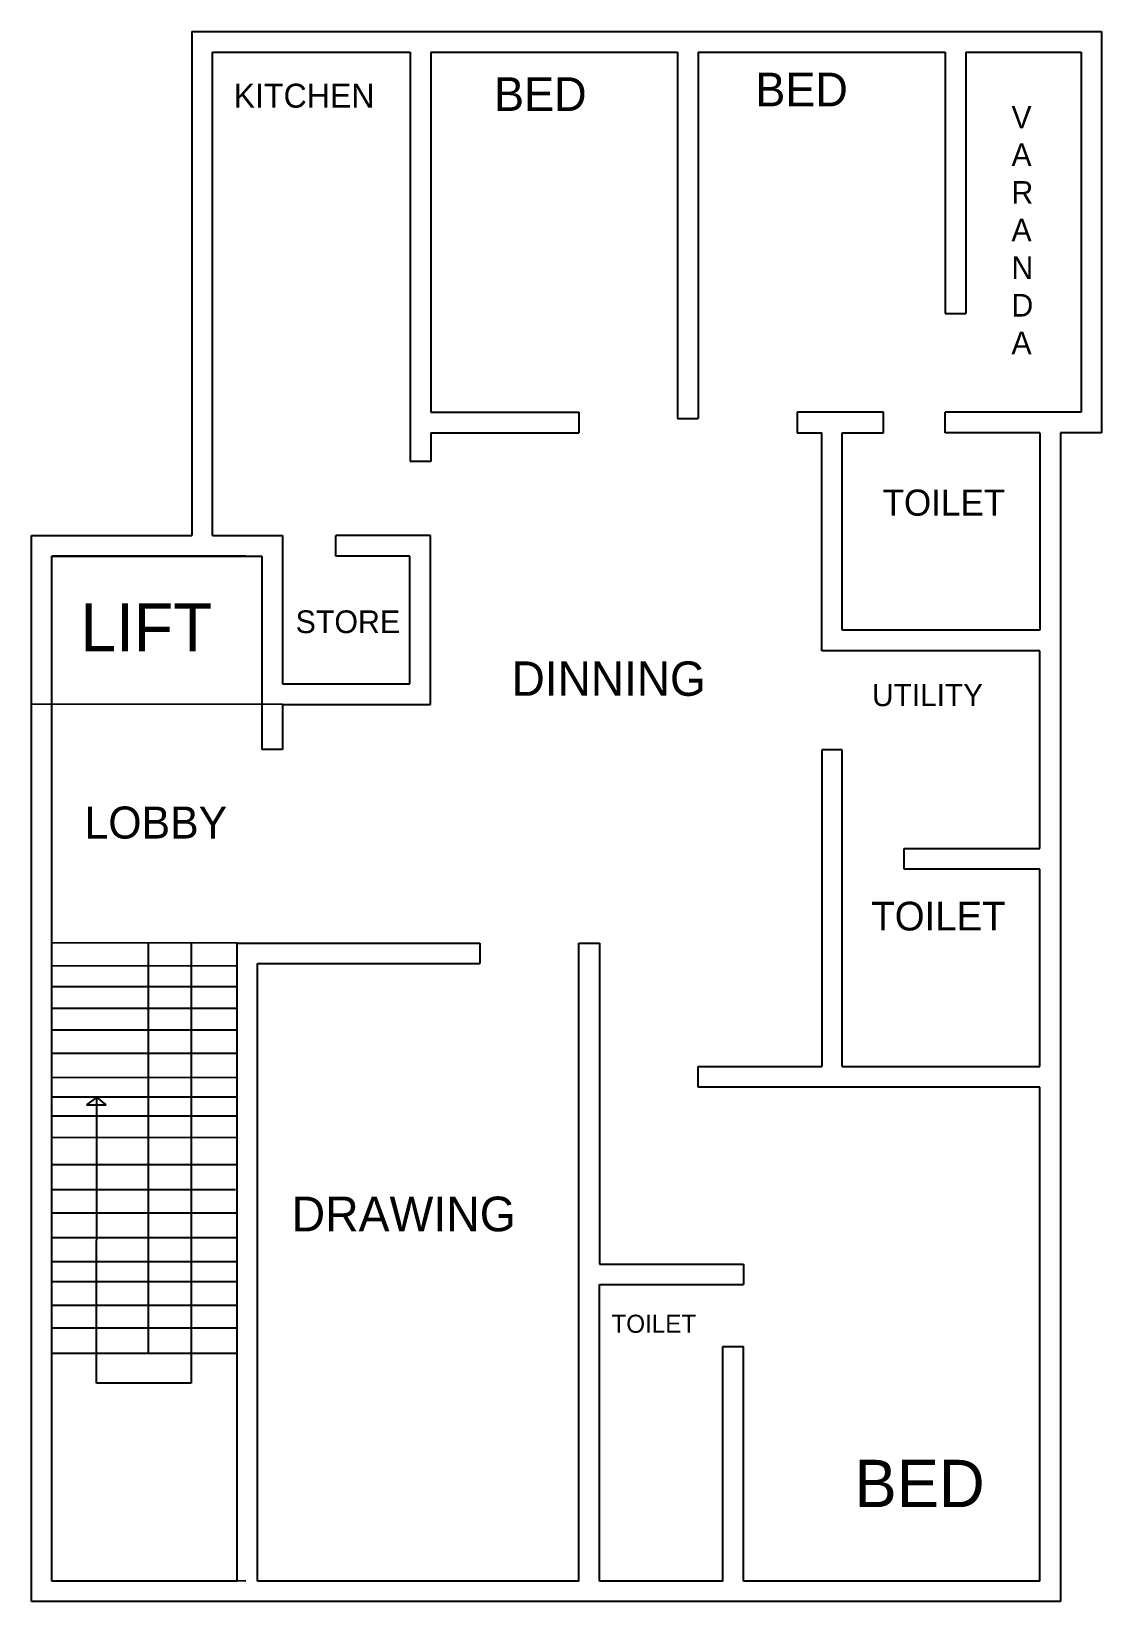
# Model space of a CAD drawing. Header units: inches. Extents: x 18.3 to 61.7, y -27.2 to 36.3.
import ezdxf

# ---------------------------------------------------------------- set-up
doc = ezdxf.new("R2010")
doc.units = ezdxf.units.IN
doc.header["$MEASUREMENT"] = 0

msp = doc.modelspace()

# ---------------------------------------------------------------- linework, layer by layer
for p, q in [((24.829, 36.342), (24.829, 15.925)), ((24.831, 36.344), (61.661, 36.344)), ((61.661, 36.344), (61.661, 20.094)), ((25.662, 15.925), (25.662, 35.509)), ((25.662, 35.509), (33.662, 35.509)), ((33.662, 35.509), (33.662, 18.925)), ((34.496, 35.509), (44.496, 35.509)), ((34.496, 35.509), (34.496, 35.509)), ((34.496, 35.509), (34.496, 20.925)), ((44.496, 35.509), (44.496, 20.675)), ((44.496, 35.509), (44.496, 34.679)), ((45.329, 35.509), (55.329, 35.509)), ((45.329, 35.509), (45.329, 20.675)), ((55.329, 35.509), (55.329, 24.925)), ((56.162, 35.509), (60.829, 35.509)), ((56.162, 35.509), (56.162, 24.925)), ((60.829, 35.509), (60.829, 20.925)), ((55.329, 24.925), (56.162, 24.925)), ((34.496, 20.925), (40.496, 20.925)), ((40.496, 20.925), (40.496, 20.092)), ((44.496, 20.675), (45.329, 20.675)), ((52.829, 20.925), (49.329, 20.925)), ((49.329, 20.925), (49.329, 20.09)), ((52.829, 20.09), (52.829, 20.925)), ((55.328, 20.094), (55.329, 20.925)), ((60.829, 20.925), (55.329, 20.925)), ((34.496, 20.092), (40.496, 20.092)), ((34.496, 20.092), (34.496, 18.925)), ((49.329, 20.09), (50.328, 20.09)), ((50.328, 12.09), (50.328, 20.09)), ((51.162, 12.094), (51.162, 20.09)), ((51.162, 20.09), (52.829, 20.09)), ((59.162, 20.094), (55.328, 20.094)), ((59.162, 20.094), (59.162, 12.094)), ((61.661, 20.094), (59.995, 20.094)), ((59.995, 20.094), (59.995, -27.24)), ((34.496, 18.925), (33.662, 18.925)), ((18.329, -27.24), (18.329, 15.927)), ((18.329, 15.927), (24.829, 15.927)), ((25.662, 15.925), (28.489, 15.925)), ((28.489, 15.925), (28.489, 9.925)), ((34.489, 15.925), (30.656, 15.925)), ((30.656, 15.094), (30.656, 15.925)), ((34.489, 9.092), (34.489, 15.925)), ((27.01, 15.094), (19.156, 15.099)), ((27.01, 15.094), (19.156, 15.099)), ((27.01, 15.094), (19.156, 15.099)), ((19.156, -26.406), (19.156, 15.094)), ((19.156, 15.094), (27.656, 15.094)), ((27.656, 15.094), (27.656, 9.092)), ((33.656, 15.094), (30.656, 15.094)), ((33.656, 9.925), (33.656, 15.094)), ((50.328, 11.257), (50.328, 12.09)), ((59.162, 12.094), (51.162, 12.094)), ((59.162, 12.09), (59.162, 12.09)), ((59.162, 11.257), (50.328, 11.257)), ((59.162, 3.257), (59.162, 11.257)), ((28.489, 9.925), (33.656, 9.925)), ((28.489, 9.092), (18.329, 9.107)), ((27.656, 9.092), (27.656, 7.259)), ((28.489, 9.092), (34.489, 9.092)), ((28.489, 9.092), (28.489, 7.259)), ((28.489, 7.259), (27.656, 7.259)), ((51.162, 7.257), (50.328, 7.257)), ((50.328, 7.257), (50.328, -5.576)), ((51.162, -5.576), (51.162, 7.257)), ((53.662, 2.424), (53.662, 3.257)), ((53.662, 3.257), (59.162, 3.257)), ((59.162, 2.424), (53.662, 2.424)), ((59.162, -5.576), (59.162, 2.424)), ((26.656, -0.573), (19.156, -0.568)), ((23.05, -0.571), (23.05, -17.197)), ((24.794, -0.572), (24.794, -18.394)), ((26.656, -26.406), (26.656, -0.573)), ((26.656, -0.573), (36.489, -0.573)), ((36.489, -0.573), (36.489, -1.406)), ((40.489, -26.406), (40.489, -0.573)), ((40.489, -0.573), (41.328, -0.573)), ((41.328, -0.573), (41.328, -13.573)), ((26.67, -1.503), (19.156, -1.498)), ((27.489, -26.406), (27.489, -1.406)), ((27.489, -1.406), (36.489, -1.406)), ((26.67, -2.349), (19.156, -2.344)), ((26.656, -3.223), (19.156, -3.218)), ((26.656, -4.1), (19.156, -4.095)), ((26.656, -5.049), (19.156, -5.044)), ((45.332, -6.406), (45.332, -5.576)), ((45.332, -5.576), (50.328, -5.576)), ((51.162, -5.576), (59.162, -5.576)), ((26.656, -6.025), (19.156, -6.019)), ((18.771, -6.809), (18.771, -6.809)), ((18.771, -6.809), (18.771, -6.809)), ((26.625, -6.815), (19.156, -6.81)), ((20.978, -6.811), (20.561, -7.129)), ((20.96, -18.394), (20.978, -6.809)), ((21.353, -7.129), (20.978, -6.811)), ((59.162, -6.406), (45.332, -6.406)), ((59.162, -26.406), (59.162, -6.406)), ((26.625, -7.585), (19.156, -7.58)), ((20.561, -7.129), (21.353, -7.129)), ((26.625, -8.456), (19.156, -8.451)), ((26.625, -9.56), (19.156, -9.555)), ((26.59, -10.566), (19.156, -10.561)), ((26.642, -11.512), (19.156, -11.507)), ((26.642, -12.511), (19.156, -12.505)), ((26.642, -13.483), (19.156, -13.478)), ((41.328, -13.573), (47.162, -13.573)), ((47.162, -13.573), (47.162, -14.406)), ((26.616, -14.298), (19.156, -14.293)), ((41.328, -26.406), (41.328, -14.406)), ((41.328, -14.406), (47.162, -14.406)), ((26.655, -15.255), (19.156, -15.25)), ((26.672, -16.173), (19.156, -16.168)), ((46.328, -26.406), (46.328, -16.906)), ((46.328, -16.906), (47.162, -16.906)), ((47.162, -26.406), (47.162, -16.906)), ((26.692, -17.199), (19.156, -17.194)), ((24.794, -18.394), (20.96, -18.394)), ((27.01, -26.406), (19.156, -26.401)), ((27.01, -26.406), (19.156, -26.401)), ((27.01, -26.406), (19.156, -26.401)), ((27.01, -26.406), (19.156, -26.401)), ((27.01, -26.406), (19.156, -26.401)), ((27.01, -26.406), (19.156, -26.401)), ((27.01, -26.406), (19.156, -26.401)), ((27.01, -26.406), (19.156, -26.401)), ((26.656, -26.406), (19.156, -26.406)), ((40.489, -26.406), (27.489, -26.406)), ((46.328, -26.406), (41.328, -26.406)), ((59.162, -26.406), (47.162, -26.406)), ((59.995, -27.24), (18.329, -27.24))]:
    msp.add_line(p, q)

# ---------------------------------------------------------------- texts
at = {"attachment_point": 1}
for s, insert, char_height, width in [('BED', (37.061, 34.486), 1.3636, 44.77956), ('BED', (47.639, 34.673), 1.3636, 44.77956), ('KITCHEN', (26.517, 34.226), 0.9716, 29.9318), ('V\\PA\\PR\\PA\\PN\\PD\\PA', (58.012, 33.329), 0.914, 6.70448), ('TOILET', (52.794, 17.791), 1.0596, 33.79816), ('LIFT', (20.311, 13.182), 1.9429, 50.26145), ('STORE', (29.027, 12.898), 0.9189, 18.65918), ('DINNING', (37.774, 10.831), 1.392, 74.04163), ('UTILITY', (52.368, 9.923), 0.9022, 24.8812), ('LOBBY', (20.478, 4.955), 1.2955, 54.54963), ('TOILET', (52.336, 1.1), 1.1625, 37.08192), ('DRAWING', (28.866, -10.841), 1.4044, 72.04043), ('TOILET', (41.817, -15.623), 0.7323, 23.35891), ('BED', (51.657, -21.498), 1.9169, 62.95167)]:
    msp.add_mtext(s, dxfattribs=dict(at, insert=insert, char_height=char_height, width=width))

doc.saveas('drawing.dxf')
